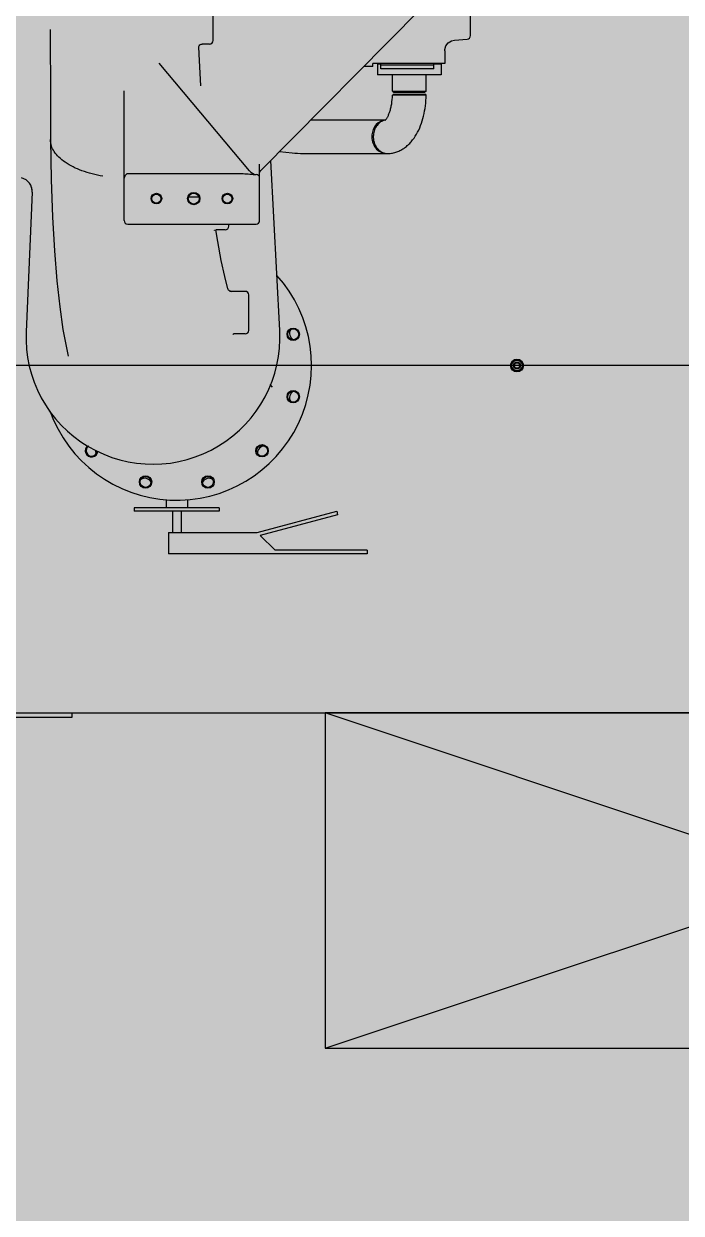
# Model space of a CAD drawing. Header units: millimetres. Extents: x -18489 to 17339, y -1599 to 10961.
# Drawn here: x -16764.7 to -16647.1, y 1847.8 to 2060.6 of the extents above; entities that cross this region are included whole.
import ezdxf

# ---------------------------------------------------------------- set-up
doc = ezdxf.new("R2010")
doc.units = ezdxf.units.MM
for name, color, linetype in [('188K-SM-03-F10-MECH-EQ-Y2257103$0$0 Xref', 8, 'Continuous'), ('188K-SM-03-F10-MECH-EQ-Y2257103$0$M-EQU-FOUNDATION', 8, 'Continuous'), ('188K-SM-03-F10-MECH-EQ-Y2257103$0$Micron CUP L10 HVAC EQU$0$M-MECH-EQU', 136, 'Continuous'), ('188K-SM-03-F10-MECH-EQ-Y2257103$0$Micron CUP L10 HVAC EQU$0$M-PHASE1 AREA', 252, 'Continuous')]:
    doc.layers.add(name, color=color, linetype=linetype)
pattern_1 = [(50, (4473.52, 709.2), (54.6554, -4.78173), [5.715, -62.865]), (355, (4473.52, 709.2), (-10.57303, 57.31705), [4.572, -50.29218]), (100.45144, (4478.076, 708.8), (44.08237, 52.53533), [4.857, -53.42707]), (46.1842, (4473.52, 724.44), (81.32371, -12.6127), [8.5725, -94.2975]), (96.63556, (4480.3, 723.39), (71.22124, 74.22784), [7.2855, -80.14068]), (351.18415, (4473.52, 724.44), (71.22124, 74.22784), [6.858, -75.43792]), (21, (4481.14, 720.63), (45.48432, -30.67956), [5.715, -62.865]), (326, (4481.14, 720.63), (18.54061, 55.25639), [4.572, -50.292]), (71.45144, (4484.93, 718.07), (64.02493, 24.57683), [4.857, -53.42698]), (37.5, (4473.521, 709.2), (0.926581, 25.366512), [0, -49.6824, 0, -51.054, 0, -50.4825]), (7.5, (4473.52, 709.2), (20.0459, 30.054172), [0, -29.1084, 0, -48.5394, 0, -19.2405]), (327.5, (4456.529, 709.2), (40.677179, -1.718623), [0, -19.05, 0, -59.436, 0, -78.867]), (317.5, (4448.91, 709.2), (44.438754, 7.62795), [0, -24.765, 0, -39.4716, 0, -56.007])]

# ---------------------------------------------------------------- blocks, each defined once
blk = doc.blocks.new('188K-SM-03-F10-MECH-EQ-Y2257103$0$Micron CUP L10 HVAC EQU$0$A$C0c53ceb0')
at = {"layer": '188K-SM-03-F10-MECH-EQ-Y2257103$0$Micron CUP L10 HVAC EQU$0$M-PHASE1 AREA'}
for p, q in [((-5416.77684, 11410.3827), (-5416.77684, 11482.29268)), ((-5877.02927, 11401.72786), (-5877.02927, 11465.16103)), ((-5506.23769, 11457.6647), (-5791.29784, 11169.27768)), ((-6168.12866, 11421.36621), (-6168.14368, 11408.82221)), ((-6168.14368, 11408.82221), (-6167.88694, 11307.51563)), ((-5902.17697, 11391.18458), (-5902.17771, 11391.20401)), ((-5902.17308, 11390.96338), (-5902.17006, 11390.89013)), ((-5902.17006, 11390.89013), (-5901.87907, 11391.90425)), ((-5901.5967, 11377.00756), (-5902.16552, 11390.90594)), ((-5901.87907, 11391.90425), (-5900.60146, 11393.74253)), ((-5900.60146, 11393.74253), (-5898.26281, 11395.11802)), ((-5898.26281, 11395.11802), (-5896.49939, 11395.38585)), ((-5883.37259, 11395.38454), (-5896.4986, 11395.38454)), ((-5462.61336, 11383.29641), (-5462.44285, 11385.8381)), ((-5462.44285, 11385.8381), (-5460.41148, 11392.18195)), ((-5460.41148, 11392.18195), (-5456.31823, 11397.43705)), ((-5456.31823, 11397.43705), (-5450.66467, 11400.95951)), ((-5450.66467, 11400.95951), (-5445.09284, 11402.26609)), ((-5445.09284, 11402.26603), (-5422.61706, 11404.05425)), ((-5898.63625, 11320.53154), (-5901.5967, 11377.00756)), ((-5462.61291, 11383.29641), (-5462.61291, 11361.63809)), ((-5812.00026, 11168.60977), (-5973.56844, 11361.15923)), ((-5591.07778, 11355.29477), (-5607.42667, 11355.29477)), ((-5591.07778, 11355.29477), (-5591.07778, 11360.62316)), ((-5462.69464, 11360.62316), (-5591.07778, 11360.62316)), ((-5583.13595, 11359.12474), (-5583.13595, 11340.09478)), ((-5576.99562, 11359.12474), (-5583.13578, 11359.12474)), ((-5576.99562, 11351.10818), (-5576.99562, 11360.62316)), ((-5481.84585, 11357.4515), (-5576.99562, 11357.4515)), ((-5481.84585, 11351.10818), (-5576.99562, 11351.10818)), ((-5481.84585, 11351.10818), (-5481.84585, 11360.62316)), ((-5468.9564, 11359.12474), (-5481.84585, 11359.12474)), ((-5468.95623, 11359.12474), (-5468.95623, 11340.09478)), ((-5462.61291, 11361.63809), (-5462.69464, 11360.62316)), ((-5468.9564, 11340.09478), (-5583.13578, 11340.09478)), ((-5556.17685, 11311.26095), (-5556.17685, 11340.09478)), ((-5495.91533, 11311.26095), (-5495.91533, 11340.09478)), ((-6167.88694, 11307.51563), (-6167.92706, 11224.61477)), ((-6036.04052, 11079.48732), (-6036.04052, 11311.891)), ((-5898.62493, 11320.34701), (-5898.6365, 11320.53555)), ((-5556.10108, 11303.87444), (-5556.19143, 11303.87267)), ((-5556.19142, 11303.87268), (-5553.79176, 11305.714)), ((-5510.38424, 11303.8958), (-5556.19139, 11303.87265)), ((-5556.17685, 11311.26095), (-5553.08131, 11308.88566)), ((-5556.17685, 11311.26095), (-5495.91533, 11311.26095)), ((-5553.92317, 11303.88104), (-5556.10108, 11303.87444)), ((-5549.03147, 11303.88633), (-5553.92317, 11303.88104)), ((-5553.79137, 11305.714), (-5498.30081, 11305.714)), ((-5499.01122, 11308.88566), (-5553.08097, 11308.88566)), ((-5533.21887, 11303.89308), (-5549.03147, 11303.88633)), ((-5503.16413, 11303.89537), (-5533.21887, 11303.89308)), ((-5495.9248, 11303.89108), (-5510.38424, 11303.8958)), ((-5495.91533, 11311.26095), (-5499.01087, 11308.88566)), ((-5495.92475, 11303.89108), (-5498.30042, 11305.714)), ((-5495.92475, 11303.89108), (-5496.01907, 11303.89182)), ((-5702.05444, 11259.56262), (-5568.61403, 11259.56262)), ((-6167.92309, 11223.86821), (-6167.92706, 11224.61477)), ((-6167.92309, 11223.86821), (-6166.37526, 11152.99755)), ((-5757.91133, 11203.05383), (-5735.74625, 11200.76735)), ((-5715.63443, 11199.62576), (-5567.28279, 11199.62576)), ((-5564.68774, 11199.47899), (-5563.96466, 11199.49088)), ((-5793.72579, 11079.48732), (-5793.72579, 11180.57181)), ((-5757.74286, 10882.55031), (-5773.7025, 11187.07837)), ((-6166.37526, 11152.99755), (-6163.95164, 11085.56787)), ((-6029.69638, 11163.63815), (-5828.8836, 11163.63796)), ((-5802.99086, 11161.95045), (-5800.0691, 11161.95045)), ((-5793.72579, 11163.36942), (-5793.09891, 11166.50162)), ((-5793.09891, 11166.50162), (-5791.29908, 11169.27643)), ((-6200.49166, 11130.34532), (-6211.39705, 10880.57086)), ((-5920.72555, 11121.98755), (-5902.35844, 11121.98755)), ((-6163.95164, 11085.56787), (-6160.62045, 11025.21879)), ((-6029.6972, 11073.144), (-5800.0691, 11073.144)), ((-5848.9612, 11069.33801), (-5848.9612, 11073.144)), ((-5874.31408, 11062.55089), (-5874.63927, 11061.6561)), ((-5874.63927, 11061.6561), (-5874.18104, 11062.11997)), ((-5874.18104, 11062.11997), (-5872.08761, 11062.96771)), ((-5872.08761, 11062.96771), (-5871.65509, 11062.9952)), ((-5868.5882, 11041.9114), (-5871.9182, 11062.94369)), ((-5855.30451, 11062.99469), (-5871.59607, 11062.99469)), ((-6160.62045, 11025.21879), (-6156.38081, 10971.86131)), ((-5862.23085, 11007.80629), (-5868.5882, 11041.9114)), ((-5855.99235, 10979.24177), (-5862.23085, 11007.80629)), ((-6156.38081, 10971.86131), (-6151.31106, 10925.12167)), ((-5850.45183, 10957.45606), (-5855.99235, 10979.24177)), ((-5850.41497, 10957.33207), (-5850.45194, 10957.45954)), ((-5850.25997, 10956.88772), (-5850.41497, 10957.33207)), ((-5849.86115, 10956.05745), (-5850.25997, 10956.88772)), ((-5849.16969, 10955.07988), (-5849.86115, 10956.05745)), ((-5848.22832, 10954.18855), (-5849.16969, 10955.07988)), ((-5847.05074, 10953.47177), (-5848.22832, 10954.18855)), ((-5845.6698, 10953.00982), (-5847.05074, 10953.47177)), ((-5846.84135, 10953.37828), (-5844.78593, 10952.88765)), ((-5844.78593, 10952.88765), (-5845.6698, 10953.00982)), ((-5844.78593, 10952.88765), (-5844.3623, 10952.87344)), ((-5819.36353, 10952.8747), (-5844.3623, 10952.8747)), ((-5813.02021, 10883.0982), (-5813.02021, 10946.53138)), ((-6151.31106, 10925.12167), (-6145.45695, 10884.45997)), ((-6145.45695, 10884.45997), (-6138.70262, 10848.79002)), ((-5841.61847, 10876.169), (-5841.31245, 10876.36751)), ((-5841.5492, 10876.24441), (-5841.61847, 10876.169)), ((-5841.31245, 10876.36751), (-5840.4743, 10876.66784)), ((-5840.4743, 10876.66784), (-5839.64149, 10876.75599)), ((-5819.36353, 10876.75488), (-5839.64124, 10876.75488)), ((-6138.70262, 10848.79002), (-6135.93116, 10836.65584)), ((-6135.93115, 10836.65588), (-6135.94198, 10836.70096)), ((-3683.5878, 10820.17249), (-8809.19869, 10820.17249)), ((-5770.61316, 10781.46037), (-5774.56969, 10786.32244)), ((-5960.94395, 10580.15407), (-5960.94395, 10565.67858)), ((-5922.88405, 10580.15391), (-5922.88405, 10565.67858)), ((-6018.03381, 10565.67858), (-6018.03381, 10559.33527)), ((-5865.79419, 10565.67858), (-6018.03381, 10565.67858)), ((-5865.79419, 10559.33527), (-6018.03381, 10559.33527)), ((-5949.84315, 10559.33527), (-5949.84315, 10521.27536)), ((-5933.98485, 10559.33527), (-5933.98485, 10521.27536)), ((-5865.79419, 10565.67858), (-5865.79419, 10559.33527)), ((-5797.88198, 10521.27536), (-5655.8437, 10559.3344)), ((-5655.84048, 10559.33527), (-5654.19871, 10553.20809)), ((-5654.20201, 10553.20721), (-5792.70268, 10516.09606)), ((-5956.46492, 10521.27536), (-5956.46492, 10483.21545)), ((-5956.46492, 10521.27536), (-5797.88198, 10521.27536)), ((-5766.16539, 10489.55877), (-5792.70268, 10516.09606)), ((-5601.23913, 10483.21545), (-5956.46492, 10483.21545)), ((-5601.24139, 10489.55877), (-5766.16539, 10489.55877)), ((-5601.23913, 10489.55877), (-5601.23913, 10483.21545)), ((-8641.7319, 10198.52736), (-3851.0546, 10198.52736)), ((-6129.0169, 10190.83546), (-6129.0169, 10198.52736)), ((-3876.42891, 10198.52736), (-5676.42891, 10198.52736)), ((-5676.42891, 10198.52736), (-5676.42891, 9598.52736)), ((-5676.42891, 9598.52736), (-3876.42891, 10198.52736)), ((-3876.42891, 9598.52736), (-5676.42891, 10198.52736)), ((-6363.7696, 10190.83546), (-6129.0169, 10190.83546)), ((-5676.42891, 9598.52736), (-3876.42891, 9598.52736))]:
    blk.add_line(p, q, dxfattribs=at)
for centre, radius in [((-5911.54219, 11118.81589), 11.10081), ((-5978.29927, 11118.81589), 9.51498), ((-5978.29927, 11118.81589), 8.13213), ((-5911.54219, 11118.81589), 9.71796), ((-5851.43292, 11118.81589), 9.51498), ((-5851.43292, 11118.81589), 8.13213), ((-5733.59007, 10875.99272), 11.10081), ((-5733.59007, 10875.99272), 9.71796), ((-5333.35508, 10820.17249), 11.4879), ((-5333.35508, 10820.17249), 9.51498), ((-5333.35508, 10820.17249), 6.17839), ((-5333.35508, 10820.17249), 5.67682), ((-5333.35508, 10820.17249), 5.29033), ((-5333.35508, 10820.17249), 4.90973), ((-5733.59007, 10764.35226), 11.10081), ((-5733.59007, 10764.35226), 9.71796), ((-5789.4103, 10667.66879), 11.10081), ((-5789.4103, 10667.66879), 9.71796), ((-5997.73423, 10611.84856), 11.10081), ((-5997.73423, 10611.84856), 9.71796), ((-5886.09377, 10611.84856), 11.10081), ((-5886.09377, 10611.84856), 9.71796)]:
    blk.add_circle(centre, radius, dxfattribs=at)
for centre, radius, start, end in [((-5423.12016, 11410.37759), 6.34332, 274.549, 0), ((-5883.37259, 11401.72786), 6.34332, 270, 0), ((-5564.62148, 11237.45008), 22.3157, 100.81733248, 102.53403934), ((-6225.84589, 11131.33493), 25.37327, 357.5, 75.51083689), ((-6029.6972, 11155.60713), 6.34332, 146.6364995, 180), ((-5881.86264, 11058.40634), 183.27011, 146.23455387, 146.67385965), ((-5797.42247, 11180.84199), 19.02995, 220, 262.67919228), ((-5802.94801, 11198.23874), 36.28841, 266.03236377, 269.93233468), ((-5800.0691, 11155.60713), 6.34332, 0, 90), ((-6225.89135, 11131.42459), 25.42933, 17.17917334, 30.56801656), ((-6225.76577, 11131.47096), 25.29565, 14.2536509, 17.16283929), ((-6225.97727, 11131.43709), 25.50898, 357.54703661, 14.21043273), ((-6029.6972, 11079.48732), 6.34332, 180, 270), ((-5855.30451, 11069.33801), 6.34332, 270, 0), ((-5800.0691, 11079.48732), 6.34332, 270, 0), ((-5941.914, 10820.17249), 241.04607, 199.67306152, 42.01496328), ((-5819.36353, 10946.53138), 6.34332, 360, 90), ((-5984.52241, 10870.6653), 227.09077, 177.5, 3), ((-5819.36353, 10883.0982), 6.34332, 270, 0), ((-5727.4629, 10877.63449), 12.68664, 147.24490436, 242.75513952), ((-5727.4629, 10762.71049), 12.68664, 117.24486048, 212.75509564), ((-6094.4177, 10667.66879), 11.10081, 125.31513384, 354.77127718), ((-6094.4177, 10667.66879), 9.71796, 121.43586892, 357.33330652), ((-6098.9031, 10663.18339), 12.68664, 357.24486038, 23.56872399), ((-5784.9249, 10663.18339), 12.68664, 87.24483742, 182.75513962), ((-5999.376, 10605.72139), 12.68664, 27.24498766, 122.75564329), ((-5884.452, 10605.72139), 12.68664, 57.24435671, 152.75501234)]:
    blk.add_arc(centre, radius, start, end, dxfattribs=at)
for points, knots in [([(-5568.83256, 11259.33111), (-5568.60069, 11259.55266), (-5568.06849, 11260.11556), (-5567.21426, 11261.16461), (-5566.22012, 11262.57546), (-5564.67345, 11265.10102), (-5562.72713, 11269.05917), (-5560.62607, 11274.66595), (-5558.81445, 11281.17587), (-5556.90704, 11290.95478), (-5556.27438, 11298.64681), (-5556.19145, 11303.87265)], [0, 0, 0, 0, 0.0204150922, 0.0492502283, 0.0860533451, 0.1301973803, 0.2376650337, 0.3662022205, 0.5108566074, 0.6672902799, 1, 1, 1, 1]), ([(-5563.96466, 11199.49088), (-5561.30645, 11199.57837), (-5556.0005, 11200.17356), (-5548.29461, 11202.28009), (-5541.00382, 11205.49842), (-5534.24262, 11209.69598), (-5528.06454, 11214.73898), (-5520.5682, 11222.48572), (-5512.61191, 11233.88402), (-5505.31574, 11249.44079), (-5500.05134, 11266.60009), (-5496.79948, 11284.92529), (-5495.99055, 11297.52218), (-5495.92475, 11303.89108)], [0, 0, 0, 0, 0.0582917483, 0.1164540619, 0.1744438709, 0.2323424206, 0.2903539103, 0.348784375, 0.4681587537, 0.5929532698, 0.7239948362, 0.8604047949, 1, 1, 1, 1]), ([(-5568.71131, 11259.51589), (-5574.77581, 11259.11838), (-5587.36227, 11252.29148), (-5592.16706, 11239.32855), (-5592.74871, 11232.62133)], [0, 0, 0, 0, 0.4744386119, 1, 1, 1, 1]), ([(-5569.46443, 11259.23393), (-5570.83555, 11258.92913), (-5573.55142, 11258.05008), (-5577.35415, 11255.99676), (-5580.82068, 11253.25562), (-5583.86036, 11249.90227), (-5586.39732, 11246.02355), (-5589.03883, 11240.26207), (-5590.06756, 11235.50634), (-5590.31339, 11232.30711)], [0, 0, 0, 0, 0.1158501219, 0.2338640861, 0.3546685669, 0.4785826559, 0.6055855843, 0.7353508664, 1, 1, 1, 1]), ([(-5569.3705, 11258.87032), (-5569.31242, 11258.91071), (-5569.12781, 11259.05859), (-5568.95221, 11259.21678), (-5568.83256, 11259.33111)], [0, 0, 0, 0, 0.2994416963, 1, 1, 1, 1]), ([(-6073.89471, 11158.83241), (-6086.72715, 11161.00514), (-6110.33191, 11166.92428), (-6136.8294, 11179.5569), (-6152.73363, 11192.28615), (-6161.19263, 11202.20132), (-6166.52973, 11212.79496), (-6167.86462, 11220.26707), (-6167.92309, 11223.86821)], [0, 0, 0, 0, 0.3194013858, 0.5942236481, 0.7120770994, 0.8170812019, 0.9116133441, 1, 1, 1, 1]), ([(-5592.74871, 11232.62133), (-5593.44012, 11224.64839), (-5589.72905, 11208.28746), (-5574.41822, 11199.6273), (-5567.28279, 11199.62588)], [0, 0, 0, 0, 0.5286502681, 1, 1, 1, 1]), ([(-5590.31339, 11232.30711), (-5590.47281, 11230.2325), (-5590.42363, 11226.0594), (-5589.25689, 11219.95942), (-5587.04444, 11214.26166), (-5583.87455, 11209.20899), (-5579.8748, 11205.01737), (-5575.207, 11201.87284), (-5570.07202, 11199.92127), (-5566.46859, 11199.47899), (-5564.68774, 11199.47899)], [0, 0, 0, 0, 0.1340698185, 0.2672574981, 0.3981429229, 0.5256355646, 0.6491537939, 0.7687690772, 0.8852530029, 1, 1, 1, 1]), ([(-6033.24896, 11161.53941), (-6032.55874, 11162.33164), (-6031.45843, 11163.35049), (-6030.04988, 11163.63826), (-6029.69638, 11163.63815)], [0, 0, 0, 0, 0.7482566958, 1, 1, 1, 1]), ([(-5828.8836, 11163.63796), (-5824.97003, 11163.63893), (-5817.1422, 11163.20335), (-5809.3646, 11162.30192), (-5805.45891, 11162.03731)], [0, 0, 0, 0, 0.4999315167, 1, 1, 1, 1])]:
    blk.add_open_spline(points, degree=3, knots=knots, dxfattribs=at)
for points in [[(-5735.74625, 11200.76735), (-5729.06697, 11200.07834), (-5722.34916, 11199.62576), (-5715.63443, 11199.62576)], [(-6034.21871, 11160.26684), (-6033.92194, 11160.70996), (-6033.59929, 11161.1373), (-6033.24896, 11161.53941)]]:
    blk.add_open_spline(points, degree=3, dxfattribs=at)
blk = doc.blocks.new('188K-SM-03-F10-MECH-EQ-Y2257103$0$Micron CUP L10 HVAC EQU')
at = {"layer": '188K-SM-03-F10-MECH-EQ-Y2257103$0$Micron CUP L10 HVAC EQU$0$M-MECH-EQU'}
blk.add_blockref('188K-SM-03-F10-MECH-EQ-Y2257103$0$Micron CUP L10 HVAC EQU$0$A$C0c53ceb0', (-206166.7, 2082.2), dxfattribs=at)
blk = doc.blocks.new('188K-SM-03-F10-MECH-EQ-Y2257103')
at = {"layer": '188K-SM-03-F10-MECH-EQ-Y2257103$0$M-EQU-FOUNDATION'}
h = blk.add_hatch(dxfattribs=at)
h.set_pattern_fill('AR-CONC', color=256, scale=0.3)
h.set_pattern_definition(pattern_1)
h.paths.add_polyline_path([(-17043.15, 4192.46), (-16393.15, 4192.46), (-16393.15, 1372.46), (-17043.15, 1372.46)], flags=16)
h.paths.add_polyline_path([(-17048.15, 4197.46), (-16388.15, 4197.46), (-16388.15, 1367.46), (-17048.15, 1367.46)])
h = blk.add_hatch(dxfattribs=at)
h.set_pattern_fill('AR-CONC', color=256, scale=0.3)
h.set_pattern_definition(pattern_1)
h.paths.add_polyline_path([(-17033.15, 4182.46), (-16403.15, 4182.46), (-16403.15, 1382.46), (-17033.15, 1382.46)])
at = {"layer": '188K-SM-03-F10-MECH-EQ-Y2257103$0$0 Xref', "xscale": 0.1, "yscale": 0.1, "zscale": 0.1}
blk.add_blockref('188K-SM-03-F10-MECH-EQ-Y2257103$0$Micron CUP L10 HVAC EQU', (4473.52, 709.2), dxfattribs=at)

msp = doc.modelspace()

# ---------------------------------------------------------------- block references
msp.add_blockref('188K-SM-03-F10-MECH-EQ-Y2257103', (0, 0))

doc.saveas('drawing.dxf')
